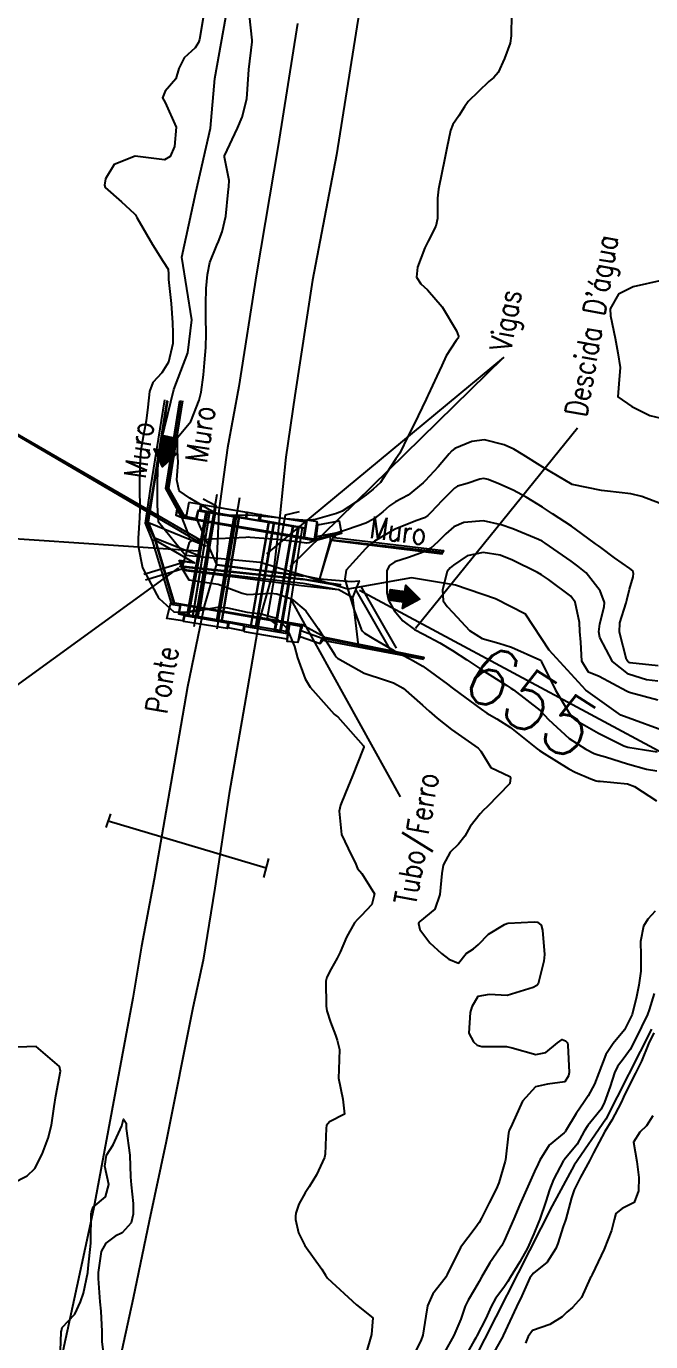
# Model space of a CAD drawing. Header units: metres. Extents: x 292545 to 299085, y 7450245 to 7463078.
# Drawn here: x 296456.5 to 296499, y 7459777.6 to 7459867.1 of the extents above; entities that cross this region are included whole.
import ezdxf
from ezdxf.enums import TextEntityAlignment as Align

# ---------------------------------------------------------------- set-up
doc = ezdxf.new("R2010")
doc.units = ezdxf.units.M
doc.linetypes.add('CONTINUO', pattern=[0])
doc.linetypes.add('TRACEJADO', pattern=[8.7, 8, -0.7])
for name, color, linetype in [('CANALETA', 151, 'Continuous'), ('Cotas', 45, 'Continuous'), ('Curvas de Nivel 1m', 11, 'Continuous'), ('Curvas de Nivel 5m', 15, 'Continuous'), ('ENVELOPAMENTO', 45, 'CONTINUO'), ('Hidrografia', 140, 'Continuous'), ('Linha Férrea', 20, 'Continuous'), ('MURO', 30, 'Continuous'), ('Pontes e viadutos', 190, 'Continuous'), ('PONTILHÃO', 45, 'CONTINUO'), ('Pórtico', 62, 'Continuous'), ('TEXTO', 45, 'Continuous'), ('TRILHO', 45, 'Continuous'), ('TUBO', 45, 'Continuous'), ('VIGA', 190, 'Continuous')]:
    doc.layers.add(name, color=color, linetype=linetype)
doc.styles.add('ROMANS', font='romans', dxfattribs={"height": 0.2})
doc.styles.add('Style-STANDARD', font='STANDARD.shx')

msp = doc.modelspace()

# ---------------------------------------------------------------- hatches: boundary and pattern name
at = {"layer": 'TEXTO'}
for points in [[(296466.562, 7459839.132), (296466.367, 7459838.137), (296466.789, 7459838.054), (296465.797, 7459837.144), (296465.22, 7459838.361), (296465.642, 7459838.278), (296465.837, 7459839.274)], [(296481.281, 7459828.799), (296482.286, 7459828.661), (296482.345, 7459829.087), (296483.31, 7459828.148), (296482.128, 7459827.503), (296482.186, 7459827.929), (296481.181, 7459828.067)]]:
    msp.add_hatch(color=256, dxfattribs=at).paths.add_polyline_path(points)

# ---------------------------------------------------------------- linework, layer by layer
at = {"layer": 'CANALETA', "linetype": 'TRACEJADO', "flags": 128}
for points in [[(296467.228, 7459830.632), (296464.516, 7459829.818)], [(296467.343, 7459830.249), (296464.631, 7459829.435)]]:
    msp.add_lwpolyline(points, dxfattribs=at)
at = {"layer": 'CANALETA', "linetype": 'CONTINUO'}
for points in [[(296467.108, 7459833.679, 657.277), (296467.641, 7459832.26, 657.089)], [(296469.481, 7459830.507, 656.662), (296468.178, 7459833.494, 656.677)], [(296465.338, 7459832.139, 657.292), (296467.974, 7459830.623, 656.666)], [(296466.922, 7459830.798, 656.756), (296467.974, 7459830.623, 656.666)], [(296467.223, 7459830.115, 656.732), (296466.922, 7459830.798, 656.756)], [(296467.223, 7459830.115, 656.732), (296467.249, 7459830.158, 656.175), (296466.976, 7459830.746, 656.488), (296466.922, 7459830.798, 656.756)], [(296466.976, 7459830.746, 656.488), (296467.977, 7459830.604, 656.448), (296467.974, 7459830.623, 656.666)], [(296469.481, 7459830.507, 656.662), (296469.48, 7459830.476, 656.423), (296475.38, 7459829.707, 656.305)], [(296469.481, 7459830.507, 656.662), (296475.352, 7459829.746, 656.59), (296476.473, 7459829.524, 656.247)], [(296466.989, 7459830.406, 656.486), (296466.977, 7459830.368, 656.15), (296475.352, 7459829.486, 655.996), (296475.316, 7459829.532, 656.303)], [(296467.223, 7459830.115, 656.732), (296475.256, 7459829.077, 656.581), (296477.736, 7459828.796, 655.931)], [(296467.249, 7459830.158, 656.175), (296475.335, 7459829.241, 656.044), (296477.736, 7459828.796, 655.931)], [(296475.316, 7459829.532, 656.303), (296477.907, 7459829.143, 655.894), (296477.849, 7459829.041, 656.01), (296475.352, 7459829.486, 655.996)], [(296476.473, 7459829.524, 656.247), (296478.653, 7459829.343, 656.156), (296479.165, 7459829.386, 656.17), (296478.716, 7459828.261, 655.892), (296477.736, 7459828.796, 655.931)], [(296478.716, 7459828.261, 655.892), (296479.104, 7459824.979, 655.933)]]:
    msp.add_polyline3d(points, dxfattribs=at)
at = {"layer": 'Curvas de Nivel 1m', "flags": 128}
for points, elevation in [([(296468.563, 7459867.71), (296468.312, 7459866.237), (296468.241, 7459866.016), (296468.014, 7459865.656), (296467.276, 7459864.975), (296466.898, 7459864.251), (296466.691, 7459863.547), (296465.977, 7459862.702), (296465.791, 7459862.263), (296465.968, 7459861.938), (296466.713, 7459860.258), (296466.608, 7459858.938), (296466.311, 7459858.264), (296465.921, 7459858.046), (296463.923, 7459858.29), (296462.504, 7459857.717), (296461.907, 7459856.748), (296461.857, 7459856.311), (296461.901, 7459856.168), (296463.011, 7459855.174), (296463.874, 7459854.395), (296463.945, 7459854.289), (296464.043, 7459854.116), (296465.104, 7459852.277), (296465.841, 7459851.111), (296466.17, 7459850.599), (296466.209, 7459850.264), (296466.206, 7459849.886), (296466.378, 7459848.261), (296466.477, 7459846.947), (296466.506, 7459846.259), (296466.492, 7459845.539), (296466.208, 7459844.263), (296465.746, 7459843.541), (296465.127, 7459842.888), (296464.904, 7459842.278), (296464.805, 7459841.197), (296464.671, 7459840.28), (296464.512, 7459839.471), (296464.323, 7459838.284), (296464.265, 7459837.697), (296464.22, 7459836.284), (296464.223, 7459835.719), (296464.253, 7459834.284), (296464.238, 7459833.68), (296464.138, 7459832.285), (296464.128, 7459831.765), (296464.434, 7459830.282), (296465.401, 7459828.436), (296465.507, 7459828.271), (296465.562, 7459828.178), (296466.57, 7459827.272), (296467.553, 7459827.252), (296468.391, 7459827.395), (296469.557, 7459827.596), (296470.216, 7459827.554), (296471.553, 7459827.251), (296472.5, 7459827.133), (296473.55, 7459826.841), (296474.252, 7459826.163), (296474.778, 7459824.91), (296474.975, 7459824.155), (296475.501, 7459822.719), (296475.846, 7459822.146), (296477.475, 7459820.323), (296477.577, 7459820.231), (296477.711, 7459820.126), (296479.444, 7459818.185), (296479.485, 7459818.1), (296479.483, 7459818.059), (296479.441, 7459817.947), (296478.716, 7459816.111), (296478.252, 7459814.958), (296477.902, 7459814.123), (296477.807, 7459813.714), (296477.978, 7459812.121), (296478.424, 7459811.174), (296478.939, 7459810.106), (296479.067, 7459809.822), (296479.347, 7459809.47), (296480.207, 7459808.091), (296480.043, 7459807.372), (296479.31, 7459806.581), (296479.062, 7459806.349), (296478.854, 7459806.107), (296478.322, 7459805.143), (296477.877, 7459804.121), (296477.686, 7459803.714), (296477.266, 7459802.977), (296476.969, 7459802.422), (296476.899, 7459802.134), (296476.917, 7459800.453), (296476.965, 7459800.133), (296477.225, 7459799.345), (296477.556, 7459798.465), (296477.682, 7459798.125), (296477.829, 7459797.498), (296477.782, 7459796.124), (296477.759, 7459795.542), (296478.073, 7459794.121), (296478.179, 7459793.093), (296477.147, 7459792.57), (296476.952, 7459792.325), (296476.924, 7459792.132), (296476.869, 7459790.38), (296476.822, 7459790.133), (296476.272, 7459788.968), (296475.767, 7459788.143), (296475.504, 7459787.728), (296475.075, 7459786.965), (296474.874, 7459786.345), (296474.834, 7459786.153), (296474.833, 7459785.926), (296475.052, 7459785.013), (296475.467, 7459784.146), (296476.627, 7459782.534), (296476.891, 7459782.131), (296477.02, 7459781.939), (296478.993, 7459780.11), (296480.113, 7459779.222), (296480.008, 7459778.094), (296479.628, 7459776.768)], 658), ([(296489.536, 7459867.985), (296489.522, 7459866.484), (296489.444, 7459865.986), (296489.052, 7459864.94), (296488.621, 7459863.994), (296488.346, 7459863.64), (296487.987, 7459863.375), (296486.585, 7459862.021), (296486.341, 7459861.651), (296485.958, 7459861.029), (296485.541, 7459860.442), (296485.379, 7459860.036), (296485.139, 7459858.83), (296484.983, 7459858.039), (296484.799, 7459857.156), (296484.561, 7459856.043), (296484.508, 7459855.429), (296484.498, 7459854.044), (296484.385, 7459853.528), (296483.858, 7459852.512), (296483.63, 7459852.053), (296483.151, 7459850.743), (296483.085, 7459850.061), (296483.365, 7459849.603), (296483.814, 7459849.189), (296484.83, 7459848.04), (296485.787, 7459846.401), (296485.931, 7459846.029), (296485.903, 7459845.907), (296485.779, 7459845.749), (296485.1, 7459844.7), (296484.788, 7459844.04), (296484.468, 7459843.321), (296483.868, 7459842.049), (296483.824, 7459841.957), (296483.73, 7459841.75), (296482.907, 7459840.062), (296482.512, 7459839.257), (296481.939, 7459838.076), (296481.679, 7459837.694), (296481.039, 7459836.717), (296480.62, 7459836.09), (296480.135, 7459835.616), (296479.65, 7459835.234), (296478.995, 7459834.757), (296478.024, 7459834.124), (296477.631, 7459833.961), (296476.208, 7459833.563), (296475.626, 7459833.492), (296474.175, 7459833.617), (296473.628, 7459833.681), (296473.18, 7459833.729), (296471.638, 7459833.864), (296470.027, 7459833.826), (296469.638, 7459833.884), (296468.99, 7459834.227), (296467.651, 7459835.019), (296466.929, 7459835.524), (296466.757, 7459836.254), (296466.864, 7459837.442), (296466.811, 7459838.253), (296466.812, 7459839.137), (296467.713, 7459840.24), (296468.279, 7459841.683), (296468.423, 7459842.233), (296468.579, 7459843.397), (296468.659, 7459844.231), (296468.737, 7459845.262), (296468.754, 7459846.23), (296468.742, 7459847.282), (296468.731, 7459848.231), (296468.762, 7459849.287), (296468.857, 7459850.23), (296469.012, 7459851.058), (296469.487, 7459852.224), (296469.606, 7459852.472), (296469.862, 7459853.143), (296470.109, 7459854.216), (296470.263, 7459855.849), (296470.306, 7459856.214), (296470.319, 7459856.626), (296470.003, 7459858.219), (296470.01, 7459858.305), (296470.887, 7459860.206), (296471.21, 7459860.945), (296471.523, 7459862.197), (296471.638, 7459863.844), (296471.663, 7459864.195), (296471.884, 7459866.064), (296471.889, 7459866.192), (296471.715, 7459867.87)], 658), ([(296499.823, 7459849.86), (296497.818, 7459849.388), (296496.821, 7459848.891), (296496.255, 7459847.905), (296496.271, 7459847.433), (296496.597, 7459845.902), (296496.765, 7459844.903), (296496.938, 7459843.898), (296496.842, 7459842.799), (296496.777, 7459841.9), (296497.723, 7459841.25), (296498.947, 7459840.639), (296499.712, 7459840.457)], 657), ([(296499.645, 7459834.649), (296498.398, 7459835.132), (296497.654, 7459835.309), (296496.076, 7459835.486), (296495.657, 7459835.527), (296493.663, 7459835.94), (296491.675, 7459837.129), (296490.341, 7459837.973), (296489.688, 7459838.35), (296489.043, 7459838.64), (296487.697, 7459838.98), (296486.848, 7459838.866), (296485.688, 7459838.402), (296485.474, 7459838.244), (296485.304, 7459838.034), (296484.559, 7459837.156), (296483.664, 7459836.187), (296483.53, 7459836.052), (296482.496, 7459835.221), (296481.643, 7459834.754), (296481.23, 7459834.493), (296480.787, 7459834.088), (296480.145, 7459833.577), (296479.625, 7459833.309), (296478.378, 7459832.876), (296477.618, 7459832.622), (296477.243, 7459832.508), (296476.148, 7459832.145), (296475.776, 7459831.984), (296475.611, 7459831.96), (296474.023, 7459832.166), (296473.613, 7459832.21), (296471.76, 7459832.343), (296471.615, 7459832.352), (296471.467, 7459832.349), (296469.613, 7459832.249), (296469.584, 7459832.25), (296469.177, 7459832.224), (296467.747, 7459832.103), (296467.61, 7459831.988), (296467.117, 7459830.247), (296467.581, 7459829.447), (296468.498, 7459829.312), (296469.577, 7459829.165), (296471.223, 7459828.549), (296471.567, 7459828.47), (296473.195, 7459828.55), (296473.568, 7459828.513), (296474.568, 7459828.16), (296475.555, 7459827.346), (296476.39, 7459826.142), (296477.525, 7459824.344), (296477.606, 7459824.211), (296477.688, 7459824.128), (296479.508, 7459823.113), (296480.966, 7459822.62), (296481.498, 7459822.442), (296482.163, 7459822.073), (296483.482, 7459820.925), (296483.933, 7459820.509), (296484.475, 7459820.045), (296485.462, 7459819.281), (296487.261, 7459818.012), (296487.441, 7459817.789), (296488.123, 7459816.693), (296489.424, 7459816.069), (296489.473, 7459815.98), (296489.419, 7459815.587), (296487.88, 7459814.005), (296487.629, 7459813.778), (296487.396, 7459813.541), (296486.722, 7459812.677), (296486.37, 7459812.02), (296485.926, 7459811.466), (296485.362, 7459810.919), (296484.893, 7459810.037), (296484.791, 7459809.482), (296484.652, 7459808.04), (296484.313, 7459807.05), (296483.305, 7459806.21), (296483.227, 7459806.138), (296483.2, 7459806.061), (296483.299, 7459805.665), (296483.99, 7459804.75), (296484.784, 7459804.037), (296485.277, 7459803.64), (296485.927, 7459803.37), (296486.452, 7459804.018), (296486.948, 7459804.351), (296487.289, 7459804.642), (296487.963, 7459805.336), (296489.062, 7459805.992), (296489.227, 7459806.068), (296489.304, 7459806.091), (296491.078, 7459806.192), (296491.306, 7459806.156), (296491.55, 7459805.958), (296491.646, 7459805.61), (296491.779, 7459803.955), (296491.732, 7459803.5), (296491.343, 7459801.959), (296491.311, 7459801.9), (296491.252, 7459801.856), (296491.002, 7459801.716), (296489.245, 7459801.179), (296488.018, 7459801.23), (296487.244, 7459801.109), (296486.844, 7459800.406), (296486.73, 7459800.015), (296486.632, 7459798.602), (296486.95, 7459798.013), (296487.209, 7459797.778), (296487.511, 7459797.704), (296489.208, 7459797.687), (296489.577, 7459797.615), (296491.201, 7459797.159), (296491.869, 7459797.288), (296492.667, 7459797.945), (296492.993, 7459798.164), (296493.214, 7459798.092), (296493.351, 7459797.939), (296493.369, 7459797.78), (296493.455, 7459795.937), (296493.411, 7459795.708), (296493.176, 7459795.298), (296491.99, 7459795.136), (296491.173, 7459794.947), (296490.279, 7459793.973), (296489.584, 7459792.42), (296489.389, 7459791.986), (296489.332, 7459791.795), (296489.13, 7459789.99), (296489.112, 7459789.889), (296488.667, 7459788.424), (296488.499, 7459787.996), (296488.022, 7459787.057), (296487.503, 7459786.006), (296487.345, 7459785.722), (296487.056, 7459785.34), (296486.077, 7459784.024), (296485.167, 7459782.18), (296485.095, 7459782.039), (296485.07, 7459781.991), (296485.021, 7459781.922), (296484.184, 7459780.869), (296483.83, 7459780.052), (296483.703, 7459779.336), (296483.508, 7459778.055), (296483.362, 7459777.663), (296482.961, 7459776.868)], 657), ([(296499.51, 7459823.601), (296497.59, 7459823.811), (296497.512, 7459823.834), (296497.444, 7459823.891), (296497.372, 7459824.034), (296496.877, 7459825.897), (296496.918, 7459826.527), (296497.337, 7459827.892), (296497.381, 7459828.077), (296497.577, 7459828.832), (296497.82, 7459829.657), (296497.839, 7459829.888), (296497.783, 7459830.076), (296497.596, 7459830.228), (296496.554, 7459830.95), (296495.61, 7459831.649), (296495.46, 7459831.76), (296495.25, 7459831.915), (296494.305, 7459832.615), (296493.625, 7459833.098), (296492.33, 7459833.953), (296491.639, 7459834.398), (296490.539, 7459835.081), (296489.657, 7459835.559), (296488.682, 7459835.995), (296487.947, 7459836.287), (296487.666, 7459836.344), (296487.381, 7459836.298), (296486.51, 7459836.022), (296485.865, 7459835.823), (296485.658, 7459835.697), (296484.818, 7459834.866), (296484.055, 7459834.046), (296483.848, 7459833.83), (296483.629, 7459833.679), (296483.038, 7459833.47), (296481.621, 7459832.894), (296481.098, 7459832.605), (296480.217, 7459832.094), (296479.871, 7459831.837), (296479.608, 7459831.57), (296478.297, 7459830.119), (296478.191, 7459829.513), (296478.608, 7459828.114), (296478.844, 7459827.399), (296479.32, 7459826.103), (296479.398, 7459825.959), (296479.54, 7459825.826), (296480.181, 7459825.449), (296481.529, 7459824.655), (296482.669, 7459824.069), (296483.516, 7459823.586), (296485.18, 7459822.352), (296485.494, 7459822.109), (296485.602, 7459822.029), (296487.479, 7459820.646), (296487.863, 7459820.39), (296488.543, 7459819.994), (296489.464, 7459819.397), (296491.284, 7459817.962), (296491.442, 7459817.836), (296491.76, 7459817.637), (296493.429, 7459816.593), (296493.86, 7459816.366), (296494.943, 7459815.917), (296495.288, 7459815.778), (296495.421, 7459815.755), (296495.581, 7459815.749), (296497.42, 7459815.566), (296497.908, 7459815.395), (296499.408, 7459814.417)], 656), ([(296499.487, 7459821.278), (296497.624, 7459821.756), (296497.492, 7459821.805), (296497.364, 7459821.891), (296495.503, 7459822.869), (296494.766, 7459823.182), (296494.332, 7459823.928), (296494.247, 7459825.214), (296494.197, 7459825.93), (296494.161, 7459826.543), (296493.871, 7459827.935), (296493.569, 7459828.335), (296492.06, 7459829.481), (296491.59, 7459829.799), (296491.304, 7459829.963), (296489.601, 7459830.803), (296488.758, 7459831.146), (296487.606, 7459831.326), (296486.53, 7459831.094), (296485.597, 7459830.456), (296485.364, 7459830.263), (296485.166, 7459830.034), (296484.846, 7459828.765), (296484.878, 7459828.037), (296485.161, 7459827.638), (296485.555, 7459827.239), (296486.679, 7459826.019), (296487.538, 7459825.47), (296488.679, 7459825.138), (296489.532, 7459824.864), (296491.467, 7459824.007), (296491.513, 7459823.989), (296491.55, 7459823.96), (296491.587, 7459823.885), (296492.539, 7459821.95), (296493.477, 7459820.354), (296493.651, 7459820.114), (296493.874, 7459819.934), (296495.459, 7459819.011), (296497.179, 7459818.161), (296497.446, 7459818.069), (296498.586, 7459817.879), (296499.442, 7459817.749)], 654), ([(296499.313, 7459806.906), (296498.816, 7459806.367), (296498.508, 7459805.878), (296498.319, 7459804.854), (296498.331, 7459803.88), (296498.326, 7459802.82), (296498.199, 7459801.881), (296498.047, 7459801.08), (296497.747, 7459799.885), (296497.222, 7459798.822), (296496.463, 7459797.901), (296495.951, 7459797.159), (296495.476, 7459795.916), (296495.175, 7459795.133), (296494.753, 7459794.338), (296494.488, 7459793.927), (296493.937, 7459793.146), (296493.222, 7459791.939), (296493.19, 7459791.882), (296493.132, 7459791.827), (296492.102, 7459790.976), (296491.456, 7459789.957), (296491.347, 7459789.721), (296491.105, 7459789.18), (296490.555, 7459787.968), (296490.105, 7459786.947), (296489.7, 7459785.98), (296489.048, 7459784.465), (296488.884, 7459784.152), (296488.771, 7459783.993), (296488.056, 7459782.977), (296487.501, 7459782.005), (296487.329, 7459781.696), (296487.01, 7459781.154), (296486.58, 7459780.436), (296486.389, 7459780.019), (296486.098, 7459779.137), (296485.615, 7459778.03), (296484.961, 7459776.861)], 656), ([(296499.221, 7459798.632), (296498.855, 7459797.874), (296498.381, 7459796.693), (296497.969, 7459795.882), (296497.706, 7459795.356), (296497.166, 7459794.242), (296496.997, 7459793.892), (296496.365, 7459792.681), (296495.893, 7459791.909), (296495.118, 7459790.451), (296494.936, 7459790.1), (296494.835, 7459789.923), (296494.224, 7459788.806), (296493.8, 7459787.933), (296493.628, 7459787.392), (296493.234, 7459785.938), (296493.188, 7459785.813), (296493.058, 7459785.455), (296492.689, 7459784.301), (296492.562, 7459783.945), (296491.963, 7459783.022), (296491.026, 7459782.274), (296490.785, 7459781.964), (296490.236, 7459780.74), (296489.868, 7459779.977), (296488.973, 7459778.028), (296488.961, 7459778.003), (296488.248, 7459776.71)], 654), ([(296455.553, 7459788.385), (296456.586, 7459788.887), (296457.103, 7459789.392), (296457.594, 7459790.363), (296458.017, 7459791.469), (296458.234, 7459792.354), (296458.413, 7459793.608), (296458.528, 7459794.35), (296458.86, 7459796.025), (296458.78, 7459796.346), (296457.203, 7459797.704), (296455.928, 7459797.657)], 658), ([(296499.149, 7459792.971), (296498.723, 7459792.29), (296498.277, 7459791.879), (296497.831, 7459791.177), (296498.068, 7459789.88), (296498.196, 7459788.785), (296498.175, 7459787.879), (296497.892, 7459787.071), (296497.075, 7459786.67), (296496.644, 7459786.322), (296496.514, 7459785.898), (296496.337, 7459785.182), (296495.836, 7459783.908), (296495.026, 7459782.18), (296494.935, 7459782.01), (296494.894, 7459781.921), (296494.304, 7459780.627), (296493.679, 7459779.933), (296493.311, 7459779.615), (296492.986, 7459779.296), (296492.147, 7459778.783), (296490.977, 7459778.369), (296490.676, 7459777.964), (296490.5, 7459777.498)], 653), ([(296458.821, 7459776.342), (296458.906, 7459778.275), (296458.915, 7459778.341), (296458.975, 7459778.564), (296459.838, 7459779.478), (296460.223, 7459780.328), (296460.407, 7459780.921), (296460.703, 7459782.323), (296460.737, 7459782.611), (296460.909, 7459784.321), (296460.916, 7459784.45), (296460.947, 7459786.321), (296460.961, 7459786.434), (296461.077, 7459786.754), (296461.925, 7459787.471), (296462.135, 7459788.31), (296461.874, 7459789.544), (296461.979, 7459790.311), (296462.43, 7459791), (296463.033, 7459792.301), (296463.05, 7459792.395), (296463.148, 7459792.763), (296463.317, 7459792.47), (296463.31, 7459792.297), (296463.321, 7459792.117), (296463.578, 7459790.293), (296463.623, 7459788.817), (296463.66, 7459788.291), (296463.806, 7459787.015), (296463.798, 7459786.289), (296463.665, 7459785.69), (296463.054, 7459785.009), (296462.575, 7459784.78), (296461.943, 7459784.311), (296461.613, 7459783.739), (296461.415, 7459782.316), (296461.423, 7459781.91), (296461.534, 7459780.315), (296461.607, 7459779.694), (296461.661, 7459778.313), (296461.664, 7459777.615), (296461.816, 7459776.311)], 659)]:
    msp.add_lwpolyline(points, dxfattribs=dict(at, elevation=elevation))
at = {"layer": 'Curvas de Nivel 5m', "elevation": 655, "flags": 128}
for points in [[(296499.5, 7459822.55), (296498.722, 7459822.657), (296497.504, 7459823.026), (296496.405, 7459823.901), (296495.537, 7459825.535), (296495.476, 7459825.911), (296495.548, 7459826.459), (296495.849, 7459827.618), (296495.864, 7459827.907), (296495.575, 7459828.699), (296494.608, 7459829.925), (296494.056, 7459830.392), (296493.601, 7459830.717), (296491.821, 7459831.958), (296491.614, 7459832.084), (296491.381, 7459832.197), (296489.622, 7459832.919), (296488.839, 7459833.206), (296487.627, 7459833.463), (296486.294, 7459833.356), (296485.623, 7459833.059), (296485.066, 7459832.588), (296484.516, 7459832.041), (296484.042, 7459831.612), (296483.606, 7459831.353), (296482.524, 7459830.988), (296481.599, 7459830.693), (296481.239, 7459830.441), (296481.06, 7459830.085), (296481.059, 7459828.596), (296481.175, 7459828.084), (296481.556, 7459827.365), (296482.15, 7459826.672), (296482.943, 7459826.066), (296483.54, 7459825.751), (296484.668, 7459825.177), (296485.529, 7459824.656), (296486.489, 7459824.02), (296487.513, 7459823.34), (296489.219, 7459822.263), (296489.495, 7459822.093), (296489.665, 7459821.978), (296491.479, 7459820.559), (296492.063, 7459819.954), (296493.454, 7459818.664), (296494.605, 7459817.923), (296495.158, 7459817.632), (296495.439, 7459817.54), (296495.929, 7459817.414), (296497.433, 7459816.928), (296498.724, 7459816.583), (296499.429, 7459816.459)], [(296499.247, 7459801.298), (296498.907, 7459800.202), (296498.791, 7459799.874), (296498.393, 7459799.047), (296497.813, 7459797.884), (296497.61, 7459797.483), (296497.199, 7459796.936), (296496.745, 7459796.342), (296496.546, 7459795.9), (296496.246, 7459794.976), (296495.876, 7459793.909), (296495.631, 7459793.438), (296495.146, 7459792.823), (296494.732, 7459792.331), (296494.492, 7459791.926), (296493.999, 7459791.056), (296493.113, 7459789.979), (296493.093, 7459789.96), (296493.081, 7459789.94), (296492.396, 7459788.651), (296492.121, 7459787.95), (296491.88, 7459787.153), (296491.46, 7459785.956), (296491.347, 7459785.67), (296491.053, 7459784.941), (296490.618, 7459783.966), (296490.111, 7459783.051), (296489.455, 7459781.984), (296489.295, 7459781.71), (296489.012, 7459781.289), (296488.453, 7459780.544), (296488.156, 7459779.998), (296487.789, 7459779.198), (296487.186, 7459778.008), (296487.107, 7459777.873), (296486.969, 7459777.644), (296486.078, 7459776.023)]]:
    msp.add_lwpolyline(points, dxfattribs=at)
at = {"layer": 'ENVELOPAMENTO', "linetype": 'CONTINUO'}
msp.add_polyline3d([(296466.989, 7459830.406, 656.486), (296475.316, 7459829.532, 656.303)], dxfattribs=at)
at = {"layer": 'Hidrografia'}
for points in [[(296500.453, 7459818.969), (296496.967, 7459820.24), (296494.587, 7459821.954), (296492.093, 7459824.678), (296490.488, 7459827.11), (296488.44, 7459828.16), (296485.728, 7459829.1), (296482.74, 7459829.597), (296478.4, 7459828.814), (296472.447, 7459830.647), (296467.364, 7459831.118), (296465.513, 7459833.372), (296465.458, 7459834.533), (296465.458, 7459836.136), (296465.513, 7459838.126), (296466.564, 7459842.409), (296467.505, 7459844.896), (296467.782, 7459847.162), (296467.117, 7459851.418), (296468.052, 7459855.827), (296469.063, 7459860.2), (296469.344, 7459863.564), (296470.692, 7459871.062)], [(296499.06, 7459798.867), (296495.959, 7459792.755), (296493.801, 7459789.616), (296492.3, 7459786.852), (296486.151, 7459774.733)]]:
    msp.add_lwpolyline(points, dxfattribs=at)
at = {"layer": 'Linha Férrea', "linetype": 'Continuous'}
for points in [[(296480.38, 7459875.683), (296478.95, 7459866.671), (296477.628, 7459858.376), (296475.987, 7459849.84), (296474.803, 7459842.006), (296474.188, 7459837.812), (296473.782, 7459833.81), (296473.374, 7459830.203), (296472.366, 7459826.697), (296471.454, 7459821.433), (296470.318, 7459814.906), (296469.364, 7459808.484), (296468.552, 7459803.577), (296467.854, 7459800.334), (296466.049, 7459791.239), (296464.895, 7459785.813), (296463.785, 7459780.574), (296462.364, 7459774.014)], [(296474.975, 7459867.32), (296473.653, 7459859.025), (296472.192, 7459850.274), (296470.975, 7459842.624), (296470.209, 7459838.442), (296469.636, 7459834.155), (296469.461, 7459830.547), (296468.627, 7459827.658), (296467.497, 7459822.186), (296466.35, 7459815.597), (296465.22, 7459809.094), (296464.367, 7459804.516), (296463.776, 7459800.983), (296462.09, 7459791.976), (296461.099, 7459786.623), (296459.968, 7459781.354), (296458.543, 7459774.764)]]:
    msp.add_lwpolyline(points, dxfattribs=at)
at = {"layer": 'MURO', "linetype": 'CONTINUO'}
for points in [[(296464.625, 7459833.324, 657.997), (296464.986, 7459835.654, 657.942), (296465.962, 7459841.701, 657.885)], [(296464.757, 7459833.331, 657.996), (296465.153, 7459835.666, 657.953), (296466.101, 7459841.665, 657.884)], [(296464.829, 7459833.386, 657.376), (296465.203, 7459835.692, 657.208), (296466.154, 7459841.623, 657.28)], [(296466.026, 7459835.665, 657.232), (296466.97, 7459841.631, 657.29)], [(296467.201, 7459833.725, 657.952), (296466.079, 7459835.646, 657.976), (296467.04, 7459841.654, 657.92)], [(296467.252, 7459833.879, 657.965), (296466.215, 7459835.679, 657.977), (296467.168, 7459841.631, 657.934)], [(296467.099, 7459833.704, 657.498), (296466.026, 7459835.665, 657.232), (296466.079, 7459835.646, 657.976)], [(296465.288, 7459832.184, 657.448), (296464.757, 7459833.331, 657.996), (296464.625, 7459833.324, 657.997)], [(296466.402, 7459827.865, 657.671), (296465.123, 7459832.125, 657.45), (296464.625, 7459833.324, 657.997)], [(296465.338, 7459832.139, 657.292), (296464.829, 7459833.386, 657.376), (296464.757, 7459833.331, 657.996)], [(296476.354, 7459833.205, 658.534), (296477.806, 7459833.477, 657.38), (296477.949, 7459832.713, 657.38)], [(296477.949, 7459832.713, 657.38), (296477.962, 7459832.614, 656.831), (296476.187, 7459832.11, 656.831)], [(296476.276, 7459832.399, 658.356), (296477.949, 7459832.713, 657.38)], [(296477.385, 7459832.44, 657.296), (296477.35, 7459832.182, 657.276), (296484.861, 7459831.334, 654.938)], [(296477.385, 7459832.44, 657.296), (296477.502, 7459832.477, 657.283), (296477.475, 7459832.335, 657.295), (296484.902, 7459831.451, 654.944), (296484.861, 7459831.334, 654.938)], [(296477.502, 7459832.477, 657.283), (296477.539, 7459832.484, 657.047), (296477.521, 7459832.363, 657.047), (296477.475, 7459832.335, 657.295)], [(296466.559, 7459827.86, 657.67), (296465.288, 7459832.184, 657.448), (296465.123, 7459832.125, 657.45)], [(296466.614, 7459827.891, 657.031), (296465.338, 7459832.139, 657.292), (296465.288, 7459832.184, 657.448)], [(296477.35, 7459832.182, 657.276), (296477.271, 7459832.158, 656.316), (296484.821, 7459831.226, 654.354), (296484.861, 7459831.334, 654.938)], [(296476.81, 7459825.544, 656.527), (296475.259, 7459826.428, 656.527)], [(296475.16, 7459825.604, 658.386), (296476.518, 7459825.116, 657.345), (296476.655, 7459825.497, 657.345)], [(296475.213, 7459826.016, 658.437), (296476.655, 7459825.497, 657.345)], [(296476.518, 7459825.116, 657.345), (296476.703, 7459825.36, 657.26), (296476.734, 7459825.493, 657.27), (296476.655, 7459825.497, 657.345)], [(296476.734, 7459825.493, 657.27), (296476.703, 7459825.36, 657.26), (296483.554, 7459824.052, 655.126)], [(296476.734, 7459825.493, 657.27), (296476.81, 7459825.544, 656.527), (296483.561, 7459824.203, 654.934), (296483.563, 7459824.159, 655.128), (296483.554, 7459824.052, 655.126)], [(296476.734, 7459825.493, 657.27), (296483.563, 7459824.159, 655.128)]]:
    msp.add_polyline3d(points, dxfattribs=at)
at = {"layer": 'Pontes e viadutos'}
for points in [[(296468.566, 7459834.976), (296469.422, 7459834.505), (296468.321, 7459827.428), (296467.23, 7459827.221)], [(296475.09, 7459834.085), (296474.144, 7459833.856), (296472.913, 7459826.869), (296473.602, 7459826.383)]]:
    msp.add_lwpolyline(points, dxfattribs=at)
at = {"layer": 'PONTILHÃO', "linetype": 'TRACEJADO', "flags": 128}
for points in [[(296478.929, 7459828.793), (296481.338, 7459824.608)], [(296479.276, 7459828.992), (296481.685, 7459824.807)]]:
    msp.add_lwpolyline(points, dxfattribs=at)
at = {"layer": 'PONTILHÃO', "linetype": 'CONTINUO'}
for points in [[(296474.473, 7459830.366, 0), (296488.982, 7459844.598, 0), (296472.869, 7459831.227, 0)], [(296466.79, 7459834.261, 657.355), (296466.77, 7459834.296, 657.275), (296466.688, 7459833.86, 657.223)], [(296466.79, 7459834.261, 657.355), (296466.719, 7459833.868, 657.337), (296467.099, 7459833.704, 657.498)], [(296468.091, 7459833.62, 658.403), (296468.135, 7459833.591, 657.736), (296468.238, 7459834.159, 657.76), (296468.208, 7459834.204, 658.404)], [(296468.238, 7459834.159, 657.76), (296475.457, 7459832.967, 658.042)], [(296468.338, 7459834.181, 658.434), (296468.402, 7459834.203, 658.551), (296468.472, 7459834.566, 658.546), (296468.402, 7459834.595, 658.393)], [(296468.402, 7459834.203, 658.551), (296471.455, 7459833.678, 658.611), (296471.524, 7459834.04, 658.66), (296468.472, 7459834.566, 658.546)], [(296476.126, 7459832.222, 658.964), (296476.187, 7459832.11, 656.831), (296468.178, 7459833.494, 656.677), (296467.108, 7459833.679, 657.277), (296466.688, 7459833.86, 657.223), (296466.719, 7459833.868, 657.337)], [(296467.099, 7459833.704, 657.498), (296467.201, 7459833.725, 657.952), (296467.252, 7459833.879, 657.965), (296467.422, 7459833.849, 657.965)], [(296467.201, 7459833.725, 657.952), (296467.406, 7459833.761, 658.388)], [(296468.135, 7459833.591, 657.736), (296475.382, 7459832.351, 657.822)], [(296471.455, 7459833.678, 658.611), (296471.506, 7459833.651, 658.787), (296471.569, 7459834.031, 658.777), (296471.524, 7459834.04, 658.66)], [(296471.506, 7459833.651, 658.787), (296472.329, 7459833.511, 658.789), (296472.418, 7459833.89, 658.797), (296471.569, 7459834.031, 658.777)], [(296472.329, 7459833.511, 658.789), (296472.441, 7459833.53, 658.575), (296472.527, 7459833.886, 658.629), (296472.418, 7459833.89, 658.797)], [(296472.441, 7459833.53, 658.575), (296475.485, 7459833, 658.58)], [(296472.527, 7459833.886, 658.629), (296475.549, 7459833.413, 658.594)], [(296475.604, 7459833.512, 658.867), (296475.549, 7459833.413, 658.594), (296475.485, 7459833, 658.58), (296475.457, 7459832.967, 658.042), (296475.382, 7459832.351, 657.822), (296475.435, 7459832.361, 658.963)], [(296476.187, 7459832.11, 656.831), (296476.18, 7459832.154, 656.97), (296476.23, 7459832.248, 657.064), (296476.276, 7459832.399, 658.356), (296476.354, 7459833.205, 658.534), (296476.317, 7459833.4, 658.938)], [(296477.225, 7459832.189, 656.936), (296477.218, 7459832.421, 656.958), (296476.23, 7459832.248, 657.064)], [(296477.225, 7459832.189, 656.936), (296476.473, 7459829.524, 656.247)], [(296477.225, 7459832.189, 656.936), (296477.271, 7459832.158, 656.316), (296476.473, 7459829.524, 656.247)], [(296466.334, 7459827.808, 658.446), (296466.356, 7459827.859, 657.683), (296466.402, 7459827.865, 657.671), (296466.559, 7459827.86, 657.67), (296466.614, 7459827.891, 657.031), (296475.259, 7459826.428, 656.527), (296475.235, 7459826.377, 656.762), (296475.206, 7459826.311, 658.864)], [(296466.872, 7459827.14, 658.427), (296466.932, 7459827.184, 657.776), (296467.037, 7459827.765, 657.771), (296466.961, 7459827.709, 658.444)], [(296466.932, 7459827.184, 657.776), (296474.297, 7459825.94, 657.899)], [(296474.41, 7459826.472, 657.814), (296467.037, 7459827.765, 657.771)], [(296467.174, 7459826.657, 658.444), (296467.228, 7459826.627, 658.575), (296467.32, 7459827.007, 658.575), (296467.274, 7459827.051, 658.432)], [(296470.228, 7459826.516, 658.614), (296467.32, 7459827.007, 658.575)], [(296470.205, 7459826.141, 658.62), (296467.228, 7459826.627, 658.575)], [(296470.258, 7459826.184, 658.807), (296470.205, 7459826.141, 658.62), (296470.228, 7459826.516, 658.614), (296470.32, 7459826.533, 658.78)], [(296471.283, 7459825.979, 658.636), (296470.258, 7459826.184, 658.807), (296470.32, 7459826.533, 658.78)], [(296471.283, 7459825.979, 658.636), (296471.347, 7459826.333, 658.636), (296470.32, 7459826.533, 658.78)], [(296471.283, 7459825.979, 658.636), (296471.349, 7459825.947, 658.58), (296471.405, 7459826.288, 658.602), (296471.347, 7459826.333, 658.636)], [(296474.303, 7459825.772, 658.613), (296471.405, 7459826.288, 658.602)], [(296474.466, 7459826.432, 658.957), (296474.41, 7459826.472, 657.814), (296474.297, 7459825.94, 657.899), (296474.303, 7459825.772, 658.613), (296474.243, 7459825.433, 658.613), (296474.269, 7459825.266, 658.967)], [(296475.008, 7459825.185, 658.901), (296475.16, 7459825.604, 658.386), (296475.213, 7459826.016, 658.437), (296475.3, 7459826.206, 656.928), (296475.259, 7459826.428, 656.527)], [(296471.349, 7459825.947, 658.58), (296474.243, 7459825.433, 658.613)]]:
    msp.add_polyline3d(points, dxfattribs=at)
for points in [[(296467.577, 7459834.723, 658.408), (296467.406, 7459833.761, 658.388), (296468.091, 7459833.62, 658.403), (296468.208, 7459834.204, 658.404), (296468.338, 7459834.181, 658.434), (296468.402, 7459834.595, 658.393)], [(296475.604, 7459833.512, 658.867), (296475.435, 7459832.361, 658.963), (296476.126, 7459832.222, 658.964), (296476.317, 7459833.4, 658.938)], [(296466.334, 7459827.808, 658.446), (296466.961, 7459827.709, 658.444), (296466.872, 7459827.14, 658.427), (296467.274, 7459827.051, 658.432), (296467.174, 7459826.657, 658.444), (296466.077, 7459826.834, 658.426)], [(296475.206, 7459826.311, 658.864), (296475.008, 7459825.185, 658.901), (296474.269, 7459825.266, 658.967), (296474.466, 7459826.432, 658.957)]]:
    msp.add_polyline3d(points, close=True, dxfattribs=at)
at = {"layer": 'Pórtico'}
for points in [[(296462.254, 7459813.532), (296461.942, 7459812.593)], [(296462.098, 7459813.063), (296472.841, 7459809.85)], [(296473.014, 7459810.502), (296472.668, 7459809.198)]]:
    msp.add_lwpolyline(points, dxfattribs=at)
at = {"layer": 'TEXTO', "linetype": 'CONTINUO', "flags": 128}
for points in [[(296465.722, 7459838.688), (296466.393, 7459837.691)], [(296465.749, 7459838.827), (296466.468, 7459837.759)], [(296465.776, 7459838.966), (296466.542, 7459837.828)], [(296465.804, 7459839.104), (296466.387, 7459838.237)], [(296465.831, 7459839.243), (296466.414, 7459838.376)], [(296465.944, 7459839.253), (296466.441, 7459838.515)], [(296466.468, 7459838.654), (296466.083, 7459839.226)], [(296466.496, 7459838.792), (296466.222, 7459839.199)], [(296466.523, 7459838.931), (296466.361, 7459839.172)], [(296466.55, 7459839.07), (296466.5, 7459839.145)], [(296465.223, 7459838.355), (296465.946, 7459837.281)], [(296465.358, 7459838.334), (296466.02, 7459837.349)], [(296465.496, 7459838.307), (296466.095, 7459837.418)], [(296465.51, 7459837.749), (296465.871, 7459837.212)], [(296465.635, 7459838.28), (296466.169, 7459837.486)], [(296465.668, 7459838.41), (296466.244, 7459837.554)], [(296465.695, 7459838.549), (296466.318, 7459837.623)], [(296466.617, 7459837.896), (296466.468, 7459838.117)], [(296466.691, 7459837.964), (296466.607, 7459838.09)], [(296466.766, 7459838.033), (296466.746, 7459838.063)], [(296481.196, 7459828.176), (296481.904, 7459828.714)], [(296481.764, 7459828.733), (296481.215, 7459828.316)], [(296481.624, 7459828.752), (296481.234, 7459828.456)], [(296481.484, 7459828.771), (296481.253, 7459828.596)], [(296481.344, 7459828.79), (296481.272, 7459828.736)], [(296481.492, 7459828.024), (296482.585, 7459828.853)], [(296481.632, 7459828.005), (296482.657, 7459828.783)], [(296482.512, 7459828.924), (296482.3, 7459828.763)], [(296482.44, 7459828.994), (296482.319, 7459828.903)], [(296482.367, 7459829.065), (296482.339, 7459829.043)], [(296481.212, 7459828.063), (296482.045, 7459828.694)], [(296481.352, 7459828.043), (296482.185, 7459828.675)], [(296481.772, 7459827.986), (296482.73, 7459828.712)], [(296481.913, 7459827.967), (296482.802, 7459828.642)], [(296482.053, 7459827.947), (296482.875, 7459828.571)], [(296482.134, 7459827.507), (296483.165, 7459828.289)], [(296482.147, 7459827.642), (296483.092, 7459828.36)], [(296482.166, 7459827.782), (296483.02, 7459828.43)], [(296482.185, 7459827.922), (296482.947, 7459828.501)], [(296482.722, 7459827.827), (296483.237, 7459828.219)]]:
    msp.add_lwpolyline(points, dxfattribs=at)
at = {"layer": 'TEXTO', "linetype": 'CONTINUO'}
for points in [[(296468.499, 7459832.08, 0), (296447.063, 7459844.479, 0), (296468.335, 7459832.004, 0)], [(296483.008, 7459826.174, 0), (296494.038, 7459839.812, 0)], [(296438.488, 7459833.426, 0), (296468.197, 7459831.435, 0)], [(296430.872, 7459804.125, 0), (296466.901, 7459830.272, 0)], [(296510.627, 7459811.854, 0), (296479.186, 7459828.729, 0)], [(296474.516, 7459828.123, 0), (296481.958, 7459814.687, 0)]]:
    msp.add_polyline3d(points, dxfattribs=at)
for points in [[(296466.562, 7459839.132, 0), (296466.367, 7459838.137, 0), (296466.789, 7459838.054, 0), (296465.797, 7459837.144, 0), (296465.22, 7459838.361, 0), (296465.642, 7459838.278, 0), (296465.837, 7459839.274, 0)], [(296481.281, 7459828.799, 0), (296482.286, 7459828.661, 0), (296482.345, 7459829.087, 0), (296483.31, 7459828.148, 0), (296482.128, 7459827.503, 0), (296482.186, 7459827.929, 0), (296481.181, 7459828.067, 0)]]:
    msp.add_polyline3d(points, close=True, dxfattribs=at)
at = {"layer": 'TRILHO', "linetype": 'CONTINUO'}
for points in [[(296467.939, 7459826.286, 658.898), (296469.501, 7459835.289, 658.885)], [(296469.515, 7459826.122, 658.928), (296471.054, 7459835.067, 658.901)]]:
    msp.add_polyline3d(points, dxfattribs=at)
at = {"layer": 'TUBO', "linetype": 'TRACEJADO', "flags": 128}
for points in [[(296468.732, 7459834.091), (296467.454, 7459827.037)], [(296468.851, 7459834.093), (296467.563, 7459827.013)], [(296468.783, 7459831.736), (296464.848, 7459833.339)], [(296468.481, 7459830.995), (296465.271, 7459832.303)], [(296474.209, 7459825.856), (296475.326, 7459833.017)]]:
    msp.add_lwpolyline(points, dxfattribs=at)
at = {"layer": 'VIGA', "linetype": 'CONTINUO'}
for points in [[(296468.986, 7459834.082, 657.749), (296467.836, 7459826.978, 657.763)], [(296467.887, 7459827.011, 658.583), (296469.018, 7459834.047, 658.576)], [(296468.167, 7459826.955, 658.586), (296469.321, 7459833.995, 658.575)], [(296469.37, 7459834.017, 657.745), (296468.207, 7459826.906, 657.77)], [(296470.643, 7459833.811, 657.762), (296469.466, 7459826.683, 657.783)], [(296469.523, 7459826.724, 658.603), (296470.687, 7459833.773, 658.592)], [(296470.956, 7459833.724, 658.594), (296469.798, 7459826.687, 658.606)], [(296471.009, 7459833.751, 657.766), (296469.839, 7459826.637, 657.788)], [(296473.003, 7459833.417, 657.812), (296471.77, 7459826.288, 657.765)], [(296471.822, 7459826.319, 658.545), (296473.05, 7459833.38, 658.588)], [(296473.347, 7459833.327, 658.587), (296472.12, 7459826.273, 658.549)], [(296473.394, 7459833.35, 657.817), (296472.166, 7459826.222, 657.769)], [(296473.422, 7459826.012, 657.815), (296474.651, 7459833.135, 657.84)], [(296473.483, 7459826.039, 658.585), (296474.702, 7459833.104, 658.6)], [(296473.793, 7459825.998, 658.599), (296475.016, 7459833.054, 658.606)], [(296475.069, 7459833.064, 657.846), (296473.847, 7459825.953, 657.825)]]:
    msp.add_polyline3d(points, dxfattribs=at)
for points in [[(296469.37, 7459834.017, 657.745), (296469.321, 7459833.995, 658.575), (296469.018, 7459834.047, 658.576), (296468.986, 7459834.082, 657.749)], [(296470.643, 7459833.811, 657.762), (296470.687, 7459833.773, 658.592), (296470.956, 7459833.724, 658.594), (296471.009, 7459833.751, 657.766)], [(296473.394, 7459833.35, 657.817), (296473.347, 7459833.327, 658.587), (296473.05, 7459833.38, 658.588), (296473.003, 7459833.417, 657.812)], [(296475.069, 7459833.064, 657.846), (296475.016, 7459833.054, 658.606), (296474.702, 7459833.104, 658.6), (296474.651, 7459833.135, 657.84)], [(296468.207, 7459826.906, 657.77), (296468.167, 7459826.955, 658.586), (296467.887, 7459827.011, 658.583), (296467.836, 7459826.978, 657.763)], [(296469.839, 7459826.637, 657.788), (296469.798, 7459826.687, 658.606), (296469.523, 7459826.724, 658.603), (296469.466, 7459826.683, 657.783)], [(296472.166, 7459826.222, 657.769), (296472.12, 7459826.273, 658.549), (296471.822, 7459826.319, 658.545), (296471.77, 7459826.288, 657.765)], [(296473.847, 7459825.953, 657.825), (296473.793, 7459825.998, 658.599), (296473.483, 7459826.039, 658.585), (296473.422, 7459826.012, 657.815)]]:
    msp.add_polyline3d(points, close=True, dxfattribs=at)

# ---------------------------------------------------------------- texts
at = {"layer": 'Cotas', "style": 'Style-STANDARD'}
msp.add_text('655', height=4, rotation=327.45089, dxfattribs=at).set_placement((296490.862, 7459821.161, 655), align=Align.MIDDLE_CENTER)
at = {"layer": 'TEXTO', "style": 'ROMANS', "width": 0.8}
for s, rotation, p in [("Descida D'água", 80, (296494.637, 7459840.477)), ('Vigas', 80.19501, (296489.514, 7459844.931)), ('Muro', 81.17873, (296468.799, 7459837.352)), ('Muro', 81.17873, (296464.631, 7459836.287)), ('Muro', 352.47411, (296479.828, 7459832.318)), ('Ponte', 79.94753, (296466.096, 7459820.268)), ('Tubo/Ferro', 80, (296483.032, 7459807.252))]:
    msp.add_text(s, height=1.5, rotation=rotation, dxfattribs=at).set_placement(p)

doc.saveas('drawing.dxf')
